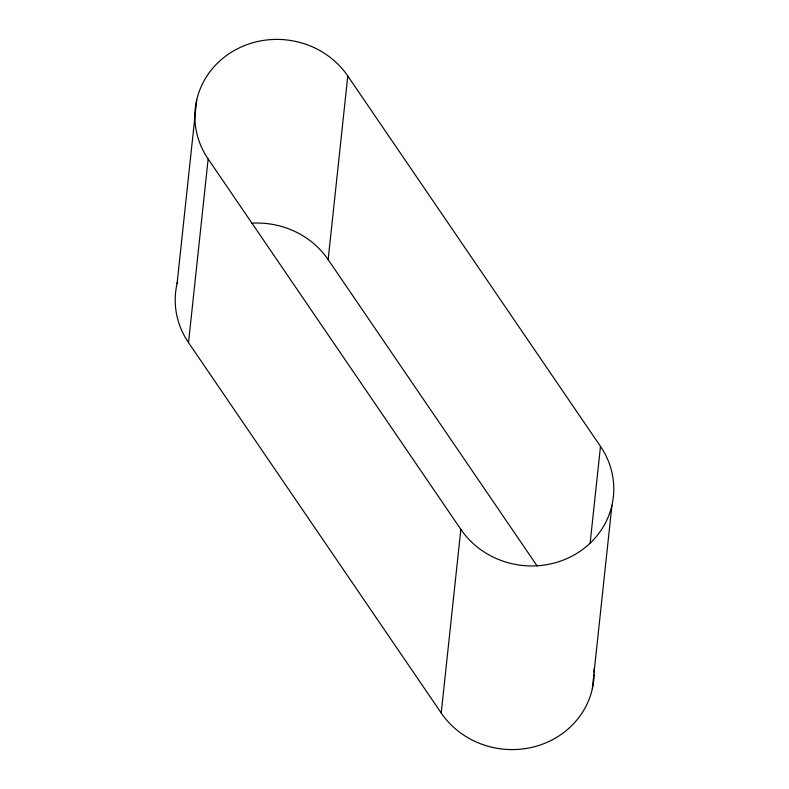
<?xml version="1.0" encoding="UTF-8"?>
<svg xmlns="http://www.w3.org/2000/svg" width="789" height="789" viewBox="0 0 789 789"><rect width="100%" height="100%" fill="white"/><g stroke="black" fill="none" stroke-linecap="round" stroke-linejoin="round"><path stroke-width="1.18" d="M177.061 283.695L196.698 100.045M594.127 674.654A83.18 78.022 6.1 0 1 533.492 746.976A83.18 78.022 6.1 0 1 441.219 713.009L188.522 342.623L208.148 158.964A83.18 78.022 6.1 0 1 232.844 51.334A83.18 78.022 6.1 0 1 347.781 75.991L600.478 446.377L590.142 543.108M537.112 565.93L328.155 259.64L347.781 75.991M441.219 713.009L460.845 529.36L208.148 158.964M592.302 688.955L611.939 505.305M600.478 446.377A83.18 78.022 6.1 0 1 575.783 554.016A83.18 78.022 6.1 0 1 460.845 529.36M188.522 342.623A83.18 78.022 6.1 0 1 177.633 281.377M251.77 223.218A83.18 78.022 6.1 0 1 328.155 259.64M594.058 668.668A83.18 78.022 6.1 0 1 594.156 672.248"/></g></svg>
